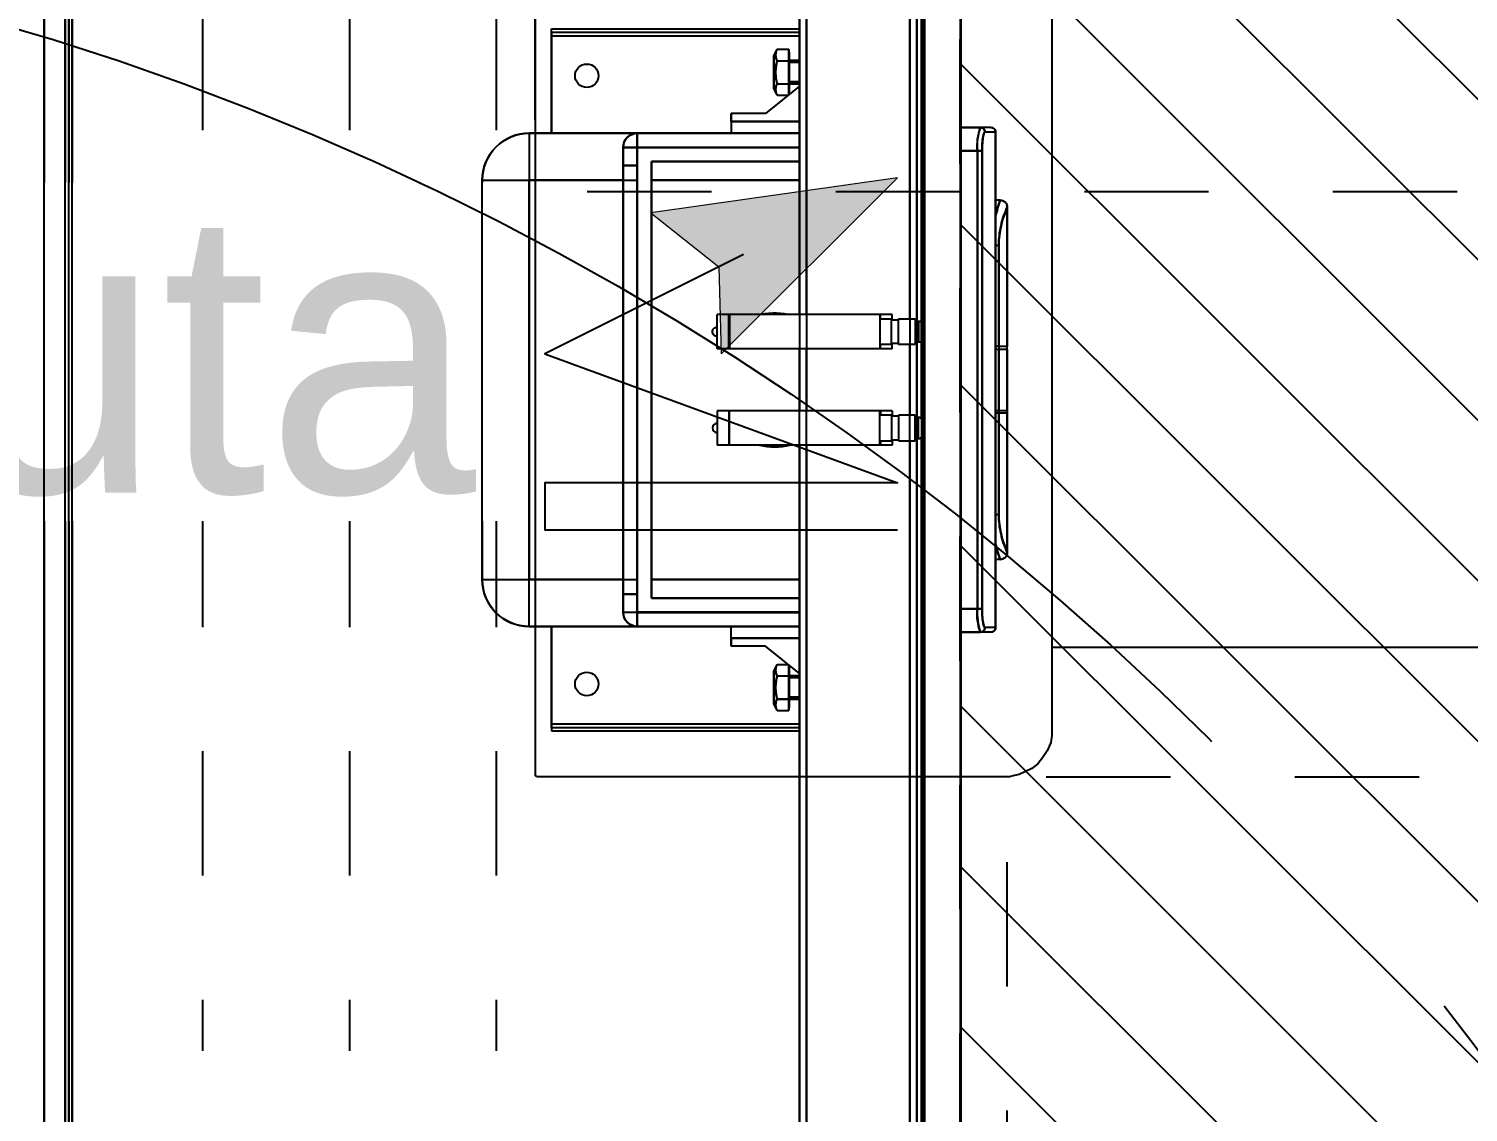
# Model space of a CAD drawing. Header units: centimetres. Extents: x -35664 to 50682, y -23001 to 23705.
# Drawn here: x 6854.3 to 6915.6, y 4414.2 to 4460.3 of the extents above; entities that cross this region are included whole.
import ezdxf

# ---------------------------------------------------------------- set-up
doc = ezdxf.new("R2010")
doc.units = ezdxf.units.CM
for name, pattern in [('ACAD_ISO02W100', [15, 12, -3]), ('Style de ligne -1', [0.41664, 0.20828, -0.20836]), ('VW-01', [0.41656, 0.20828, -0.20828])]:
    doc.linetypes.add(name, pattern=pattern)
for name, color, linetype in [('B aménagement intérieur', 252, 'Continuous'), ('B GÈnÈral_Hatch', 252, 'Continuous'), ('B Général', 252, 'Continuous'), ('C ANNOTATIONS-prestations', 252, 'Continuous'), ('D SURFACES-shab', 252, 'Continuous'), ('F REMPLISSAGE-vert foncé', 252, 'Continuous'), ('MTI900_Alu', 252, 'Continuous'), ('prlm-CHAUFF', 4, 'Continuous'), ('prlm-MOD', 64, 'Continuous')]:
    doc.layers.add(name, color=color, linetype=linetype)
doc.layers.add('prlm-ELEC-CFO', color=1, linetype='Continuous', lineweight=25)
doc.layers.add('prlm-ZEROPLOT', color=254, linetype='Continuous', plot=False)
doc.layers.get('prlm-CHAUFF').off()
doc.styles.add('prlm-elec-cfo', font='comic.ttf', dxfattribs={"height": 12})

# ---------------------------------------------------------------- blocks, each defined once
blk = doc.blocks.new('A 90.200_wc-2')
at = {"layer": 'B Général', "linetype": 'Continuous'}
for p, q in [((-24.9, 0.1), (24.9, 0.1)), ((25, -20.1), (25, 0)), ((19.5, -44.2), (19.5, -21.9))]:
    blk.add_line(p, q, dxfattribs=at)
at = {"layer": 'B Général', "linetype": 'Continuous', "flags": 128}
blk.add_lwpolyline([(-25, -20.1), (-24.9, -20.6), (-24.75, -20.9), (-24.55, -21.2), (-24.3, -21.45), (-23.9, -21.7), (-23.4, -21.85), (-23.15, -21.9), (23.25, -21.9), (23.55, -21.85), (23.9, -21.7), (24.2, -21.5), (24.45, -21.3), (24.65, -21.05), (24.8, -20.75), (24.9, -20.5), (24.95, -20.3), (25, -20.1)], dxfattribs=at)
at = {"layer": 'B Général', "linetype": 'Continuous'}
blk.add_arc((24.9, 0), 0.1, 0, 90, dxfattribs=at)
blk = doc.blocks.new('A 90.Groupe-6-1')
at = {"layer": 'B Général', "linetype": 'Style de ligne -1', "ltscale": 25.4, "flags": 128}
blk.add_lwpolyline([(-35.4, 7.6), (35.6, 7.6), (35.6, -32.4), (-35.4, -32.4)], close=True, dxfattribs=at)
at = {"layer": 'B Général', "xscale": -1, "rotation": 270}
blk.add_blockref('A 90.200_wc-2', (35.5, 7.5), dxfattribs=at)
blk = doc.blocks.new('A 90.WC-plan-PMR')
at = {"layer": 'B Général', "linetype": 'Style de ligne -1', "ltscale": 25.4, "flags": 128}
blk.add_lwpolyline([(-114.5, 112.5), (15.5, 112.5), (15.5, 32.5), (-114.5, 32.5)], close=True, dxfattribs=at)
at = {"layer": 'B Général'}
blk.add_blockref('A 90.Groupe-6-1', (0, 0), dxfattribs=at)
blk = doc.blocks.new('A 90.G 100_80')
at = {"layer": 'B Général', "linetype": 'Continuous'}
for p, q in [((48.52, 43.75), (48.52, -43.75)), ((49.353, 10.75), (48.52, 10.75)), ((49.8, 10.75), (49.353, 10.75)), ((50, 10.55), (49.551, 10.55)), ((50, 10.55), (50, 7.06)), ((48.52, 9.75), (49.23, 9.75)), ((49.23, 9.75), (49.23, -9.75)), ((49.428, 9.75), (49.23, 9.75)), ((49.428, -9.75), (49.428, 9.75)), ((50.2, 7.65), (50, 7.65)), ((50.5, 7.35), (50.5, 7.35)), ((50.5, 7.35), (50.5, 1.416)), ((49.997, -5.76), (49.997, 5.76)), ((49.997, 5.74), (50.134, 5.74)), ((50.134, 1.416), (50.134, 5.74)), ((50.134, 1.416), (49.997, 1.416)), ((49.997, 1.307), (50.134, 1.307)), ((50.5, 1.416), (50.134, 1.416)), ((50.134, -5.74), (50.134, 1.307)), ((50.134, 1.307), (50.5, 1.307)), ((50.5, 1.307), (50.5, -7.35)), ((49.997, -5.74), (50.134, -5.74)), ((50, -7.037), (50, -10.55)), ((50.5, -7.35), (50.5, -7.35)), ((50.2, -7.65), (50, -7.65)), ((49.23, -9.75), (48.52, -9.75)), ((49.23, -9.75), (49.428, -9.75)), ((48.52, -10.75), (49.353, -10.75)), ((49.8, -10.75), (49.353, -10.75)), ((50, -10.55), (49.551, -10.55))]:
    blk.add_line(p, q, dxfattribs=at)
at = {"layer": 'B Général', "linetype": 'Continuous', "flags": 128}
blk.add_lwpolyline([(9.5, -45), (9.5, 45), (48.52, 45), (48.52, -45)], close=True, dxfattribs=at)
for points in [[(49.23, 9.75, -0.052931), (49.238, 10.257, -0.052931), (49.353, 10.75)], [(49.8, 10.75, -0.198912), (49.941, 10.691, -0.198912), (50, 10.55)], [(49.998, 6.954, -0.015616), (50.088, 7.305, -0.015616), (50.2, 7.65)], [(50.2, 7.65, -0.198912), (50.412, 7.562, -0.198912), (50.5, 7.35)], [(50.134, 5.74, -0.052763), (50.232, 6.564, -0.052763), (50.5, 7.35)], [(50, -7.055), (50, -7.051, -0.000336), (49.997, -5.769), (49.997, -5.76)], [(50.5, -7.35, -0.052495), (50.232, -6.564, -0.052495), (50.134, -5.74)], [(50.2, -7.65, -0.015662), (50.088, -7.305, -0.015662), (49.998, -6.954)], [(50.5, -7.35, -0.198912), (50.412, -7.562, -0.198912), (50.2, -7.65)], [(49.353, -10.75, -0.057305), (49.234, -10.257, -0.057305), (49.23, -9.75)], [(50, -10.55, -0.198912), (49.941, -10.691, -0.198912), (49.8, -10.75)]]:
    blk.add_lwpolyline(points, format="xyb", dxfattribs=at)
blk.add_lwpolyline([(49.997, 5.76), (50, 7.067), (50, 7.068)], dxfattribs=at)
at = {"layer": 'B Général', "linetype": 'Continuous'}
for points, knots in [([(49.353, 10.75), (49.355, 10.75), (49.382, 10.75), (49.428, 10.736), (49.462, 10.717), (49.488, 10.698), (49.509, 10.674), (49.527, 10.647), (49.539, 10.619), (49.55, 10.579), (49.551, 10.554), (49.551, 10.552), (49.551, 10.55)], [0, 0, 0, 1, 2, 3, 4, 5, 6, 7, 8, 9, 9, 10, 10, 10]), ([(49.428, 9.75), (49.426, 10.038), (49.478, 10.413), (49.517, 10.522), (49.54, 10.549), (49.55, 10.55), (49.551, 10.55), (49.551, 10.55)], [0, 0, 0, 1, 2, 3, 4, 4, 5, 5, 5]), ([(49.551, -10.55), (49.517, -10.533), (49.484, -10.424), (49.425, -10.055), (49.428, -9.753), (49.428, -9.752), (49.428, -9.75)], [0, 0, 0, 1, 2, 3, 3, 4, 4, 4]), ([(49.551, -10.55), (49.551, -10.552), (49.55, -10.579), (49.537, -10.626), (49.518, -10.661), (49.499, -10.686), (49.475, -10.708), (49.449, -10.726), (49.421, -10.738), (49.382, -10.749), (49.356, -10.75), (49.355, -10.75), (49.353, -10.75)], [0, 0, 0, 1, 2, 3, 4, 5, 6, 7, 8, 9, 9, 10, 10, 10])]:
    blk.add_open_spline(points, degree=2, knots=knots, dxfattribs=at)
at = {"layer": 'C ANNOTATIONS-prestations'}
for p, q in [((46.87, 43.75), (46.87, -43.75)), ((46.97, -43.75), (46.97, 43.75)), ((9.5, 42.25), (9.5, -42.25)), ((10.55, 41.05), (10.55, -41.05)), ((10.7, 41), (10.7, -41)), ((41.65, 2.775), (41.65, 40.287)), ((41.95, 2.775), (41.95, 40.274)), ((10.4, 39.6), (10.4, -39.6)), ((46.35, 2.6), (46.35, 36.034)), ((46.65, 35.974), (46.65, 2.5)), ((46.85, 31.75), (46.85, 2.433)), ((31.1, 14.8), (31.1, 14.95)), ((31.1, 14.8), (41.65, 14.8)), ((31.1, 14.8), (31.1, 14.65)), ((31.1, 14.65), (31.1, 10.5)), ((31.1, 14.65), (41.65, 14.65)), ((40.56, 13.8), (40.704, 14.082)), ((40.56, 13.8), (40.56, 12.4)), ((40.704, 14.082), (41.2, 14.082)), ((40.704, 13.591), (41.2, 13.591)), ((41.2, 14.082), (41.2, 13.836)), ((41.2, 13.95), (41.22, 13.95)), ((41.2, 13.836), (41.2, 13.591)), ((41.2, 13.591), (41.2, 13.1)), ((41.22, 13.95), (41.22, 12.25)), ((41.22, 13.6), (41.65, 13.6)), ((41.65, 13.508), (41.22, 13.508)), ((41.2, 13.1), (41.2, 12.609)), ((41.65, 12.504), (40.205, 11.342)), ((40.704, 12.119), (40.56, 12.4)), ((40.704, 12.609), (41.2, 12.609)), ((41.2, 12.609), (41.2, 12.364)), ((41.2, 12.364), (41.2, 12.142)), ((41.65, 12.692), (41.22, 12.692)), ((41.65, 12.6), (41.22, 12.6)), ((40.704, 12.119), (41.171, 12.119)), ((41.22, 12.25), (41.2, 12.25)), ((38.75, 11.342), (38.75, 11)), ((40.205, 11.342), (38.75, 11.342)), ((34.75, 10.5), (30.15, 10.5)), ((30.15, 10.5), (30.15, 8.5)), ((41.65, 10.5), (34.75, 10.5)), ((34.75, 9.9), (34.75, 10.5)), ((38.75, 11), (41.65, 11)), ((38.75, 11), (38.75, 10.5)), ((34.15, 9.9), (34.15, 9.125)), ((34.75, 9.9), (34.15, 9.9)), ((34.75, 9.9), (41.65, 9.9)), ((34.75, 9.125), (34.75, 9.9)), ((35.35, -9.3), (35.35, 9.3)), ((41.65, 9.3), (35.35, 9.3)), ((34.15, 8.5), (34.15, 9.125)), ((34.75, 9.125), (34.15, 9.125)), ((28.15, 8.5), (28.15, -8.5)), ((28.15, 8.5), (30.15, 8.5)), ((30.15, -8.5), (30.15, 8.5)), ((30.15, 8.5), (34.15, 8.5)), ((34.15, 8.5), (34.15, -8.5)), ((34.15, 8.5), (34.742, 8.5)), ((34.742, -8.5), (34.742, 8.5)), ((41.65, 8.5), (35.35, 8.5)), ((38.65, 2.775), (38.15, 2.775)), ((38.15, 1.325), (38.15, 2.775)), ((38.65, 1.325), (38.65, 2.775)), ((38.675, 2.775), (38.65, 2.775)), ((38.675, 2.775), (38.675, 1.325)), ((45.075, 2.775), (38.675, 2.775)), ((45.075, 2.775), (45.075, 1.325)), ((45.1, 2.775), (45.075, 2.775)), ((45.075, 2.6), (45.575, 2.6)), ((45.6, 2.775), (45.1, 2.775)), ((45.1, 2.6), (45.1, 2.775)), ((45.575, 1.5), (45.575, 2.6)), ((45.575, 2.55), (45.875, 2.55)), ((45.6, 2.55), (45.6, 2.775)), ((45.875, 1.5), (45.875, 2.6)), ((45.875, 2.6), (46.575, 2.6)), ((46.575, 2.6), (46.575, 1.5)), ((46.575, 2.5), (46.725, 2.5)), ((46.725, 2.5), (46.725, 1.6)), ((38.65, 1.325), (38.15, 1.325)), ((38.675, 1.325), (38.65, 1.325)), ((45.075, 1.325), (38.675, 1.325)), ((41.65, -40.287), (41.65, 1.325)), ((41.95, -40.274), (41.95, 1.325)), ((45.575, 1.5), (45.075, 1.5)), ((45.1, 1.325), (45.075, 1.325)), ((45.1, 1.325), (45.1, 1.5)), ((45.6, 1.325), (45.1, 1.325)), ((45.875, 1.55), (45.575, 1.55)), ((45.6, 1.325), (45.6, 1.55)), ((46.575, 1.5), (45.875, 1.5)), ((46.35, -36.044), (46.35, 1.5)), ((46.725, 1.6), (46.575, 1.6)), ((46.65, 1.6), (46.65, -35.984)), ((46.85, 1.667), (46.85, -31.75)), ((28.15, -8.5), (30.15, -8.5)), ((34.15, -8.5), (30.15, -8.5)), ((30.15, -10.5), (30.15, -8.5)), ((34.15, -9.124), (34.15, -8.5)), ((34.15, -8.5), (34.742, -8.5)), ((35.35, -8.5), (41.65, -8.5)), ((34.15, -9.124), (34.15, -9.9)), ((34.15, -9.124), (34.75, -9.124)), ((34.75, -9.9), (34.75, -9.124)), ((35.35, -9.3), (41.65, -9.3)), ((34.15, -9.9), (34.75, -9.9)), ((41.65, -9.9), (34.75, -9.9)), ((34.75, -10.5), (34.75, -9.9)), ((30.15, -10.5), (34.75, -10.5)), ((31.1, -10.5), (31.1, -14.65)), ((34.75, -10.5), (41.65, -10.5)), ((38.75, -11), (38.75, -10.5)), ((41.65, -11), (38.75, -11)), ((38.75, -11), (38.75, -11.342)), ((40.205, -11.342), (38.75, -11.342)), ((41.65, -12.504), (40.205, -11.342)), ((40.56, -12.4), (40.704, -12.118)), ((40.704, -12.118), (41.171, -12.118)), ((41.2, -12.142), (41.2, -12.364)), ((41.2, -12.25), (41.22, -12.25)), ((41.22, -12.25), (41.22, -13.95)), ((40.56, -12.4), (40.56, -13.8)), ((40.704, -12.609), (41.2, -12.609)), ((41.2, -12.364), (41.2, -12.609)), ((41.2, -12.609), (41.2, -13.1)), ((41.22, -12.6), (41.65, -12.6)), ((41.65, -12.692), (41.22, -12.692)), ((41.2, -13.1), (41.2, -13.591)), ((40.704, -14.081), (40.56, -13.8)), ((40.704, -13.591), (41.2, -13.591)), ((40.704, -14.081), (41.2, -14.081)), ((41.2, -13.591), (41.2, -13.836)), ((41.2, -13.836), (41.2, -14.081)), ((41.22, -13.95), (41.2, -13.95)), ((41.65, -13.508), (41.22, -13.508)), ((41.65, -13.6), (41.22, -13.6)), ((31.1, -14.65), (31.1, -14.8)), ((31.1, -14.65), (41.65, -14.65)), ((31.1, -14.8), (41.65, -14.8)), ((31.1, -14.8), (31.1, -14.95)), ((31.1, -14.95), (41.65, -14.95))]:
    blk.add_line(p, q, dxfattribs=at)
at = {"layer": 'C ANNOTATIONS-prestations', "flags": 128}
for points in [[(40.704, 13.591, -0.132797), (40.637, 13.836, -0.132797), (40.704, 14.082)], [(40.704, 12.119, -0.132797), (40.637, 12.364, -0.132797), (40.704, 12.609)], [(28.15, 8.5, -0.198912), (28.736, 9.914, -0.198912), (30.15, 10.5)], [(34.15, 9.9, -0.198912), (34.326, 10.324, -0.198912), (34.75, 10.5)], [(39.95, 2.775, -0.057544), (40.6, 2.85, -0.057544), (41.25, 2.775)], [(46.725, 2.5, -0.16547), (46.816, 2.469, -0.16547), (46.87, 2.388)], [(38.15, 1.85, -0.414214), (37.95, 2.05, -0.414214), (38.15, 2.25)], [(46.87, 1.712, -0.16547), (46.816, 1.631, -0.16547), (46.725, 1.6)], [(30.15, -10.5, -0.198912), (28.736, -9.914, -0.198912), (28.15, -8.5)], [(34.75, -10.5, -0.198912), (34.326, -10.324, -0.198912), (34.15, -9.9)], [(40.704, -12.609, -0.132797), (40.637, -12.364, -0.132797), (40.704, -12.118)], [(40.704, -14.081, -0.132797), (40.637, -13.836, -0.132797), (40.704, -13.591)]]:
    blk.add_lwpolyline(points, format="xyb", dxfattribs=at)
blk.add_lwpolyline([(34.75, -9.124), (34.742, -8.506), (34.742, -8.5)], dxfattribs=at)
at = {"layer": 'C ANNOTATIONS-prestations'}
for centre in [(32.6, 12.95), (32.6, -12.95)]:
    blk.add_circle(centre, 0.5, dxfattribs=at)
for points in [[(40.704, 13.591), (40.575, 13.098), (40.702, 12.615), (40.703, 12.612), (40.704, 12.609)], [(34.742, 8.5), (34.746, 8.812), (34.75, 9.118), (34.75, 9.121), (34.75, 9.125)], [(40.704, -12.609), (40.575, -13.102), (40.702, -13.585), (40.703, -13.588), (40.704, -13.591)]]:
    blk.add_open_spline(points, degree=2, knots=[0, 0, 0, 1, 1, 2, 2, 2], dxfattribs=at)
blk = doc.blocks.new('A 90.T4 A13_A14 Haut (2D)')
at = {"layer": 'B GÈnÈral_Hatch', "linetype": 'Continuous'}
h = blk.add_hatch(dxfattribs=at)
h.set_pattern_fill('F_P__SOFFITE', color=256, style=0, pattern_type=2)
h.set_pattern_definition([(45, (0, 0.2205), (-3.52778, 3.30729), [])])
h.paths.add_polyline_path([(-122.301, 43.444), (-122.301, 288.444), (-396.91, 288.444), (-396.91, 193.444), (-308.91, 193.444), (-308.91, 98.444), (-202.301, 98.444), (-202.301, 43.444)])
at = {"layer": 'B Général', "linetype": 'Continuous'}
blk.add_line((-347.91, 93.444), (-347.91, 189.944), dxfattribs=at)
at = {"layer": 'B Général', "linetype": 'VW-01', "ltscale": 25.4, "flags": 128}
blk.add_lwpolyline([(-122.301, 43.444), (-122.301, 288.444), (-396.91, 288.444), (-396.91, 193.444), (-308.91, 193.444), (-308.91, 98.444), (-202.301, 98.444), (-202.301, 43.444)], close=True, dxfattribs=at)
at = {"layer": 'D SURFACES-shab', "lineweight": 18, "flags": 128}
blk.add_lwpolyline([(-122.301, 43.444), (-122.301, 288.444), (-396.91, 288.444), (-396.91, 193.444), (-308.91, 193.444), (-308.91, 98.444), (-202.301, 98.444), (-202.301, 43.444)], close=True, dxfattribs=at)
at = {"layer": 'F REMPLISSAGE-vert foncé', "linetype": 'Continuous'}
blk.add_line((-347.91, 93.444), (-347.91, 189.944), dxfattribs=at)
at = {"layer": 'B aménagement intérieur', "xscale": -1, "rotation": 179.9999609465269}
blk.add_blockref('A 90.G 100_80', (-357.41, 143.444), dxfattribs=at)
at = {"layer": 'B Général', "xscale": -1}
blk.add_blockref('A 90.WC-plan-PMR', (-291.41, 127.844), dxfattribs=at)
blk = doc.blocks.new('A 90.Groupe-34-1')
at = {"layer": 'C ANNOTATIONS-prestations', "linetype": 'VW-01', "ltscale": 25.4}
for p, q in [((6861.722, 5117.309), (6861.722, 4416.817)), ((6867.972, 5117.309), (6867.972, 4416.817)), ((6874.222, 5117.309), (6874.222, 4416.817))]:
    blk.add_line(p, q, dxfattribs=at)
blk = doc.blocks.new('xi.UTA')
at = {"layer": 'prlm-ELEC-CFO', "lineweight": 5}
blk.add_hatch(color=0, dxfattribs=at).paths.add_polyline_path([(-3, 6), (-0.103, 3.699), (0, 0), (7.5, 7.5)])
at = {"layer": 'prlm-ELEC-CFO', "color": 0, "lineweight": 5, "flags": 128}
blk.add_lwpolyline([(-3, 6), (-0.103, 3.699), (0, 0), (7.5, 7.5)], close=True, dxfattribs=at)
at = {"layer": 'prlm-ELEC-CFO', "color": 0}
blk.add_lwpolyline([(0.955, 4.227), (-7.5, 0), (7.5, -5.5), (-7.5, -5.5), (-7.5, -7.5), (7.5, -7.5)], dxfattribs=at)
blk = doc.blocks.new('xi.dchrob')
at = {"layer": 'prlm-ZEROPLOT', "color": 253, "linetype": 'ACAD_ISO02W100', "ltscale": 5}
for radius in [180, 120]:
    blk.add_circle((13.375, 0), radius, dxfattribs=at)
blk = doc.blocks.new('A 90.MTI900_Alu_390')
at = {"layer": 'MTI900_Alu', "color": 1, "linetype": 'Continuous'}
for p, q in [((-4.225, 0), (4.225, 0)), ((-4.105, -0.105), (4.105, -0.105)), ((-4.1, -0.12), (4.1, -0.12)), ((-3.96, -0.09), (3.96, -0.09)), ((-0.85, -1.865), (0.85, -1.865)), ((-0.85, -1.865), (-0.85, -2.065)), ((0.85, -1.865), (0.85, -2.065)), ((-1.05, -2.525), (-1.05, -2.065)), ((-1.05, -2.065), (-0.85, -2.065)), ((0.85, -2.065), (-0.85, -2.065)), ((-0.85, -2.065), (-0.85, -2.465)), ((0.85, -2.465), (0.85, -2.065)), ((1.05, -2.065), (0.85, -2.065)), ((1.05, -2.065), (1.05, -2.525)), ((-1.495, -2.16), (-1.495, -3.215)), ((-1.48, -2.16), (-1.495, -2.16)), ((-1.48, -2.16), (-1.48, -3.215)), ((-1.48, -2.16), (-1.465, -2.16)), ((-1.465, -2.16), (-1.05, -2.16)), ((-1.465, -2.16), (-1.465, -3.215)), ((1.05, -2.16), (1.465, -2.16)), ((1.465, -2.16), (1.48, -2.16)), ((1.465, -2.16), (1.465, -3.215)), ((1.48, -2.16), (1.48, -3.215)), ((1.48, -2.16), (1.495, -2.16)), ((1.495, -2.16), (1.495, -3.215)), ((-0.99, -2.465), (-0.9124, -2.465)), ((-0.99, -2.525), (-0.99, -2.465)), ((-0.85, -2.465), (-0.9124, -2.465)), ((-0.9124, -2.525), (-0.9124, -2.465)), ((-0.85, -2.465), (0.85, -2.465)), ((-0.85, -2.465), (-0.85, -2.5242)), ((0.9124, -2.465), (0.85, -2.465)), ((0.85, -2.465), (0.85, -2.5242)), ((0.9124, -2.465), (0.99, -2.465)), ((0.9124, -2.465), (0.9124, -2.525)), ((0.99, -2.465), (0.99, -2.525)), ((-1.05, -3.215), (-1.05, -2.525)), ((-0.99, -2.525), (-1.05, -2.525)), ((-0.99, -2.525), (-0.99, -3.215)), ((-0.9124, -2.525), (-0.99, -2.525)), ((0.85, -2.5242), (-0.85, -2.5242)), ((0.99, -2.525), (0.9124, -2.525)), ((0.99, -3.215), (0.99, -2.525)), ((1.05, -2.525), (0.99, -2.525)), ((1.05, -2.525), (1.05, -3.215)), ((0.93, -2.585), (-0.93, -2.585)), ((-0.93, -3.215), (-0.93, -2.585)), ((-0.85, -3.215), (-0.85, -2.585)), ((0.85, -2.585), (0.85, -3.215)), ((0.93, -2.585), (0.93, -3.215)), ((-0.2775, -2.915), (-0.2775, -2.865)), ((-0.1325, -2.865), (-0.2775, -2.865)), ((-0.1325, -2.915), (-0.1325, -2.865)), ((-1.1342, -2.925), (-1.1, -2.925)), ((-1.1342, -3.0705), (-1.1342, -2.925)), ((-1.1, -2.925), (-1.1, -3.215)), ((-1.1, -2.925), (-1.05, -2.925)), ((-0.1325, -2.915), (-0.2775, -2.915)), ((-0.2775, -2.9175), (-0.2775, -2.915)), ((-0.2775, -2.9175), (-0.1325, -2.9175)), ((-0.2775, -3.5575), (-0.2775, -2.9175)), ((-0.1325, -2.9175), (-0.1325, -2.915)), ((-0.1325, -3.5575), (-0.1325, -2.9175)), ((1.1, -2.925), (1.05, -2.925)), ((1.1, -3.215), (1.1, -2.925)), ((1.1, -2.925), (1.1342, -2.925)), ((1.1342, -3.0705), (1.1342, -2.925)), ((-1.38, -3.106), (-1.4081, -3.1204)), ((-1.4081, -3.1204), (-1.4081, -3.17)), ((-1.38, -3.106), (-1.24, -3.106)), ((-1.3591, -3.1204), (-1.3591, -3.17)), ((-1.2609, -3.1204), (-1.2609, -3.17)), ((-1.2504, -3.215), (-1.1342, -3.0705)), ((-1.2119, -3.1204), (-1.24, -3.106)), ((-1.2119, -3.1204), (-1.2119, -3.1671)), ((1.2504, -3.215), (1.1342, -3.0705)), ((1.24, -3.106), (1.2119, -3.1204)), ((1.2119, -3.1204), (1.2119, -3.1671)), ((1.24, -3.106), (1.38, -3.106)), ((1.2609, -3.1204), (1.2609, -3.17)), ((1.3591, -3.1204), (1.3591, -3.17)), ((1.4081, -3.1204), (1.38, -3.106)), ((1.4081, -3.1204), (1.4081, -3.17)), ((-1.4081, -3.17), (-1.3836, -3.17)), ((-1.395, -3.17), (-1.395, -3.172)), ((-1.395, -3.172), (-1.225, -3.172)), ((-1.3836, -3.17), (-1.3591, -3.17)), ((-1.36, -3.172), (-1.36, -3.215)), ((-1.3591, -3.17), (-1.31, -3.17)), ((-1.3508, -3.215), (-1.3508, -3.172)), ((-1.31, -3.17), (-1.2609, -3.17)), ((-1.2692, -3.215), (-1.2692, -3.172)), ((-1.2609, -3.17), (-1.2364, -3.17)), ((-1.26, -3.215), (-1.26, -3.172)), ((-1.2364, -3.17), (-1.2142, -3.17)), ((-1.225, -3.172), (-1.225, -3.17)), ((1.2142, -3.17), (1.2364, -3.17)), ((1.225, -3.17), (1.225, -3.172)), ((1.225, -3.172), (1.395, -3.172)), ((1.2364, -3.17), (1.2609, -3.17)), ((1.26, -3.172), (1.26, -3.215)), ((1.2609, -3.17), (1.31, -3.17)), ((1.2692, -3.215), (1.2692, -3.172)), ((1.31, -3.17), (1.3591, -3.17)), ((1.3508, -3.215), (1.3508, -3.172)), ((1.3591, -3.17), (1.3836, -3.17)), ((1.36, -3.215), (1.36, -3.172)), ((1.3836, -3.17), (1.4081, -3.17)), ((1.395, -3.172), (1.395, -3.17)), ((-0.2775, -3.215), (-4.0287, -3.215)), ((-0.2775, -3.245), (-4.0274, -3.245)), ((4.0287, -3.215), (-0.1325, -3.215)), ((4.0274, -3.245), (-0.1325, -3.245)), ((-0.2775, -3.5575), (-0.1325, -3.5575)), ((-0.2775, -3.56), (-0.2775, -3.5575)), ((-0.2775, -3.61), (-0.2775, -3.56)), ((-0.26, -3.56), (-0.2775, -3.56)), ((-0.255, -3.61), (-0.2775, -3.61)), ((-0.26, -3.5575), (-0.26, -3.6075)), ((-0.15, -3.6075), (-0.26, -3.6075)), ((-0.255, -3.6075), (-0.255, -3.6375)), ((-0.155, -3.6375), (-0.155, -3.6075)), ((-0.1325, -3.61), (-0.155, -3.61)), ((-0.15, -3.6075), (-0.15, -3.5575)), ((-0.1325, -3.56), (-0.15, -3.56)), ((-0.1325, -3.56), (-0.1325, -3.5575)), ((-0.1325, -3.61), (-0.1325, -3.56)), ((-0.15, -3.6375), (-0.26, -3.6375)), ((-0.26, -3.6375), (-0.26, -3.7075)), ((-0.15, -3.7075), (-0.15, -3.6375)), ((-4.375, -3.737), (4.375, -3.737)), ((-0.26, -3.685), (-3.6034, -3.685)), ((-3.5974, -3.715), (-0.25, -3.715)), ((-3.175, -3.735), (-0.2433, -3.735)), ((-0.26, -3.7075), (-0.15, -3.7075)), ((-0.25, -3.7075), (-0.25, -3.7225)), ((-0.25, -3.7225), (-0.16, -3.7225)), ((-0.1667, -3.735), (3.175, -3.735)), ((-0.16, -3.7225), (-0.16, -3.7075)), ((-0.16, -3.715), (3.5984, -3.715)), ((3.6044, -3.685), (-0.15, -3.685)), ((4.375, -3.747), (-4.375, -3.747)), ((-4.375, -3.902), (4.375, -3.902)), ((-1.075, -3.9853), (-1.075, -3.902)), ((-0.975, -3.902), (-0.975, -3.973)), ((0.975, -3.973), (0.975, -3.902)), ((1.075, -3.902), (1.075, -3.9853)), ((-0.975, -3.973), (0.975, -3.973)), ((-0.975, -3.9928), (-0.975, -3.973)), ((0.975, -3.973), (0.975, -3.9928)), ((-1.075, -4.03), (-1.075, -3.9853)), ((-1.055, -4.05), (-1.055, -4.0051)), ((0.975, -3.9928), (-0.975, -3.9928)), ((1.055, -4.05), (1.055, -4.0051)), ((1.075, -4.03), (1.075, -3.9853)), ((-1.055, -4.05), (-0.706, -4.05)), ((-0.765, -4.07), (-0.765, -4.05)), ((-0.735, -4.1), (-0.735, -4.1)), ((-0.735, -4.1), (-0.1416, -4.1)), ((0.576, -4.0497), (-0.576, -4.0497)), ((-0.574, -4.0497), (-0.574, -4.0634)), ((-0.1416, -4.0634), (-0.574, -4.0634)), ((-0.1416, -4.0634), (-0.1416, -4.0497)), ((-0.1416, -4.1), (-0.1416, -4.0634)), ((-0.1307, -4.0497), (-0.1307, -4.0634)), ((0.574, -4.0634), (-0.1307, -4.0634)), ((-0.1307, -4.0634), (-0.1307, -4.1)), ((-0.1307, -4.1), (0.735, -4.1)), ((0.574, -4.0497), (0.574, -4.0634)), ((0.7037, -4.05), (1.055, -4.05)), ((0.735, -4.1), (0.735, -4.1)), ((0.765, -4.07), (0.765, -4.05))]:
    blk.add_line(p, q, dxfattribs=at)
for centre in [(-1.295, -2.31), (1.295, -2.31)]:
    blk.add_circle(centre, 0.05, dxfattribs=at)
for centre, radius, start, end in [((-0.85, -2.065), 0.2, 90, 180), ((0.85, -2.065), 0.2, 0, 90), ((-0.99, -2.525), 0.06, 90, 180), ((0.99, -2.525), 0.06, 0, 90), ((-0.205, -2.865), 0.02, 0, 180), ((0, -3.11), 0.285, 166.82645, 193.17355), ((-1.3836, -3.1624), 0.0487, 59.74223, 120.25777), ((-1.2364, -3.1624), 0.0487, 59.74223, 120.25777), ((1.2364, -3.1624), 0.0487, 59.74223, 120.25777), ((1.3836, -3.1624), 0.0487, 59.74223, 120.25777), ((-0.235, -3.7225), 0.015, 180, 255.16489), ((-0.175, -3.7225), 0.015, 284.83511, 0), ((-0.9965, -4.212), 0.2399, 84.86995, 109.10907), ((0.9987, -4.1937), 0.2219, 69.89148, 96.1295), ((-1.055, -4.03), 0.02, 180, 270), ((1.055, -4.03), 0.02, 270, 0), ((-0.5689, -4.6164), 0.5805, 102.58374, 109.74123), ((-0.735, -4.07), 0.03, 180, 270), ((-0.5689, -4.4578), 0.3944, 90.7355, 114.8981), ((0.5685, -4.4598), 0.3964, 65.16337, 89.20304), ((0.5693, -4.6145), 0.5786, 70.22595, 77.40425), ((0.735, -4.07), 0.03, 270, 0)]:
    blk.add_arc(centre, radius, start, end, dxfattribs=at)
for centre, major_axis, start_param, end_param in [((-1.055, -3.9853), (0.02, 0), 3.141593, 4.712389), ((1.055, -3.9853), (-0.02, 0), 1.570796, 3.141593)]:
    blk.add_ellipse(centre, major_axis=major_axis, ratio=0.989815, start_param=start_param, end_param=end_param, dxfattribs=at)
for points, knots in [([(-0.85, -2.5242), (-0.8604, -2.5242), (-0.8708, -2.5243), (-0.8916, -2.5247), (-0.902, -2.525), (-0.9124, -2.525)], [0, 0, 0, 0, 0.5, 0.5, 1, 1, 1, 1]), ([(0.9124, -2.525), (0.902, -2.525), (0.8916, -2.5247), (0.8708, -2.5243), (0.8604, -2.5242), (0.85, -2.5242)], [0, 0, 0, 0, 0.5, 0.5, 1, 1, 1, 1]), ([(-1.3591, -3.1204), (-1.3511, -3.1183), (-1.343, -3.1166), (-1.3306, -3.1149), (-1.3265, -3.1144), (-1.3182, -3.1138), (-1.3141, -3.1137), (-1.3017, -3.1137), (-1.2935, -3.1143), (-1.2772, -3.1166), (-1.269, -3.1183), (-1.2609, -3.1204)], [0, 0, 0, 0, 0.25, 0.25, 0.375, 0.375, 0.5, 0.5, 0.75, 0.75, 1, 1, 1, 1]), ([(1.2609, -3.1204), (1.269, -3.1183), (1.2772, -3.1166), (1.2935, -3.1143), (1.3017, -3.1137), (1.3141, -3.1137), (1.3182, -3.1138), (1.3265, -3.1144), (1.3306, -3.1149), (1.343, -3.1166), (1.3511, -3.1183), (1.3591, -3.1204)], [0, 0, 0, 0, 0.25, 0.25, 0.5, 0.5, 0.625, 0.625, 0.75, 0.75, 1, 1, 1, 1]), ([(-0.975, -3.9928), (-0.9803, -3.9928), (-0.9856, -3.9929), (-0.996, -3.9932), (-1.0011, -3.9934), (-1.0083, -3.9939), (-1.0107, -3.9941), (-1.0153, -3.9945), (-1.0176, -3.9947), (-1.0241, -3.9955), (-1.0281, -3.996), (-1.0355, -3.9972), (-1.0388, -3.9978), (-1.0446, -3.9991), (-1.047, -3.9998), (-1.05, -4.0009), (-1.0509, -4.0013), (-1.0524, -4.0021), (-1.053, -4.0024), (-1.0545, -4.0036), (-1.055, -4.0043), (-1.055, -4.0051)], [0, 0, 0, 0, 0.125, 0.125, 0.25, 0.25, 0.3125, 0.3125, 0.375, 0.375, 0.5, 0.5, 0.625, 0.625, 0.75, 0.75, 0.8125, 0.8125, 0.875, 0.875, 1, 1, 1, 1]), ([(1.055, -4.0051), (1.055, -4.0043), (1.0545, -4.0036), (1.053, -4.0024), (1.0523, -4.002), (1.0508, -4.0013), (1.0491, -4.0006), (1.0469, -3.9998), (1.0444, -3.9991), (1.0431, -3.9988), (1.0387, -3.9978), (1.0354, -3.9971), (1.0299, -3.9963), (1.028, -3.996), (1.0239, -3.9955), (1.0218, -3.9952), (1.0153, -3.9945), (1.0107, -3.9941), (1.0034, -3.9936), (1.0009, -3.9935), (0.9958, -3.9932), (0.9933, -3.9931), (0.9856, -3.9929), (0.9803, -3.9928), (0.975, -3.9928)], [0, 0, 0, 0, 0.125, 0.125, 0.1875, 0.1875, 0.25, 0.3125, 0.3125, 0.375, 0.375, 0.5, 0.5, 0.5625, 0.5625, 0.625, 0.625, 0.75, 0.75, 0.8125, 0.8125, 0.875, 0.875, 1, 1, 1, 1]), ([(-0.576, -4.0497), (-0.5891, -4.0497), (-0.6021, -4.0497), (-0.6211, -4.0498), (-0.6274, -4.0498), (-0.6399, -4.0498), (-0.6461, -4.0498), (-0.6642, -4.0499), (-0.6756, -4.0499), (-0.6918, -4.05), (-0.6971, -4.05), (-0.7038, -4.05), (-0.7053, -4.05), (-0.7068, -4.05)], [0, 0, 0, 0, 0.125, 0.125, 0.1875, 0.1875, 0.25, 0.25, 0.375, 0.375, 0.4375, 0.4375, 0.4568651, 0.4568651, 0.4568651, 0.4568651]), ([(0.7055, -4.05), (0.6995, -4.05), (0.6933, -4.05), (0.6813, -4.05), (0.6756, -4.0499), (0.6642, -4.0499), (0.6524, -4.0499), (0.6402, -4.0498), (0.6278, -4.0498), (0.6214, -4.0498), (0.6021, -4.0497), (0.5891, -4.0497), (0.576, -4.0497)], [0.5494968, 0.5494968, 0.5494968, 0.5494968, 0.625, 0.625, 0.6875, 0.6875, 0.75, 0.8125, 0.8125, 0.875, 0.875, 1, 1, 1, 1])]:
    blk.add_open_spline(points, degree=3, knots=knots, dxfattribs=at)

msp = doc.modelspace()

# ---------------------------------------------------------------- linework, layer by layer
at = {"layer": 'C ANNOTATIONS-prestations', "linetype": 'Continuous'}
msp.add_open_spline([(4834.965, 4217.888), (4859.479, 4186.178), (4881.036, 4152.389), (6085.791, 4152.388), (7290.546, 4152.388), (7290.546, 4217.388), (7290.546, 4282.388), (6220.294, 4282.388), (5150.041, 4282.389), (5150.021, 4585.887), (5150, 4889.386), (5084.982, 4889.198), (5019.965, 4889.01), (5019.965, 4609.699), (5019.965, 4330.389), (4927.465, 4330.389), (4834.965, 4330.389), (4834.965, 4274.138), (4834.965, 4217.888)], degree=2, knots=[0, 0, 0, 1, 1, 2, 2, 3, 3, 4, 4, 5, 5, 6, 6, 7, 7, 8, 8, 9, 9, 9], dxfattribs=at)
at = {"layer": 'C ANNOTATIONS-prestations'}
msp.add_open_spline([(5019.965, 4889.389), (5019.965, 4609.889), (5019.965, 4330.389), (4927.465, 4330.389), (4834.965, 4330.389), (4834.965, 4274.138), (4834.965, 4217.888), (4859.479, 4186.178), (4881.036, 4152.389), (6085.791, 4152.389), (7290.546, 4152.389), (7290.546, 4217.388), (7290.546, 4282.387), (6220.273, 4282.388), (5150, 4282.389), (5150, 4585.889), (5150, 4889.389), (5084.982, 4889.389), (5019.965, 4889.389)], degree=2, knots=[0, 0, 0, 1, 1, 2, 2, 3, 3, 4, 4, 5, 5, 6, 6, 7, 7, 8, 8, 9, 9, 9], dxfattribs=at)

# ---------------------------------------------------------------- block references
at = {"layer": 'B aménagement intérieur', "xscale": -1, "rotation": 180}
msp.add_blockref('A 90.T4 A13_A14 Haut (2D)', (7202.882, 4588.832), dxfattribs=at)
at = {"layer": 'C ANNOTATIONS-prestations'}
msp.add_blockref('A 90.Groupe-34-1', (0, 0), dxfattribs=at)
at = {"layer": 'prlm-ELEC-CFO'}
msp.add_blockref('xi.UTA', (6883.794, 4446.495), dxfattribs=at)

# ---------------------------------------------------------------- next in the draw order: texts
at = {"layer": 'prlm-ELEC-CFO', "lineweight": 20, "insert": (6862.201, 4446.495), "char_height": 12, "attachment_point": 5, "line_spacing_factor": 0.8, "style": 'prlm-elec-cfo', "bg_fill": 3, "box_fill_scale": 1.1, "bg_fill_color": 256, "bg_fill_transparency": 0}
msp.add_mtext('uta', dxfattribs=at)

# ---------------------------------------------------------------- next in the draw order: block references
at = {"layer": 'prlm-CHAUFF', "xscale": 9.999999999999975, "yscale": 9.999999999999975, "zscale": 9.999999999999975, "rotation": 89.99988466022917}
msp.add_blockref('A 90.MTI900_Alu_390', (6854.972, 4445.387), dxfattribs=at)
at = {"layer": 'prlm-MOD'}
msp.add_blockref('xi.dchrob', (6806.307, 4345.272), dxfattribs=at)

doc.saveas('drawing.dxf')
